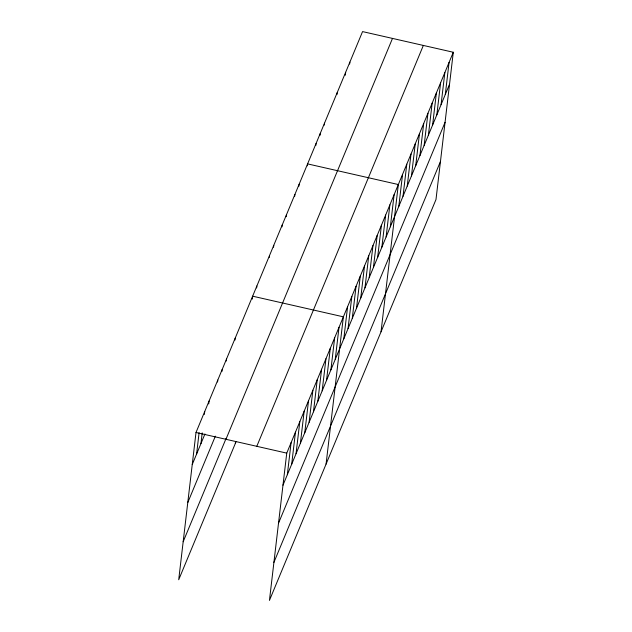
<?xml version="1.0" encoding="UTF-8"?>
<svg xmlns="http://www.w3.org/2000/svg" width="632" height="632" viewBox="0 0 632 632"><rect width="100%" height="100%" fill="white"/><g stroke="black" fill="none" stroke-linecap="round" stroke-linejoin="round"><path stroke-width="0.95" d="M453.294 52.251L286.746 453.128L269.445 600.4L435.993 199.515L453.294 52.251L362.555 31.6L196.007 432.486L178.706 579.749L236.036 441.76M196.599 454.06L199.104 432.691M200.952 443.577L202.208 432.888M204.373 414.434L204.721 411.519M208.734 403.943L209.073 401.028M217.558 382.005L217.787 380.061M221.911 371.521L222.14 369.578M226.272 361.038L226.501 359.095M234.986 340.063L235.207 338.12M235.333 443.451L235.562 441.499M252.294 299.102L252.634 296.187L343.373 316.829L326.072 464.101M256.632 287.947L256.861 286.004M269.319 257.422L269.548 255.478M273.545 247.246L273.775 245.303M281.998 226.896L282.228 224.953M286.225 216.713L286.454 214.777M294.686 196.362L294.915 194.419M298.912 186.187L299.141 184.244M307.365 165.837L307.594 163.893L398.334 184.536L381.033 331.808M315.826 145.486L316.047 143.543M320.053 135.303L320.282 133.36M324.279 125.128L324.508 123.185M287.331 474.711L291.099 442.645M291.692 464.228L295.452 432.162M336.959 94.603L337.188 92.659M296.045 453.737L299.813 421.678M300.398 443.253L304.166 411.195M345.301 75.224L345.649 72.309M304.758 432.77L308.527 400.712M349.646 64.069L349.875 62.126M309.111 422.287L312.88 390.221M313.472 411.803L317.232 379.737M317.825 401.32L321.593 369.254M322.178 390.829L325.946 358.771M326.539 380.346L330.299 348.287M330.892 369.862L334.66 337.804M335.244 359.379L339.013 327.313M343.832 338.72L347.6 306.654M348.058 328.537L351.827 296.479M352.285 318.362L356.053 286.304M356.511 308.187L360.28 276.129M360.746 298.012L364.506 265.946M364.972 287.837L368.74 255.77M369.199 277.661L372.967 245.595M373.425 267.486L377.193 235.42M377.652 257.303L381.42 225.245M381.878 247.128L385.646 215.07M386.113 236.953L389.873 204.894M390.339 226.777L394.107 194.711M398.792 206.427L402.56 174.361M403.019 196.252L406.787 164.186M407.245 186.077L411.013 154.011M411.479 175.894L415.24 143.835M415.706 165.718L419.474 133.66M419.932 155.543L423.701 123.485M424.159 145.368L427.927 113.302M428.385 135.193L432.154 103.127M432.612 125.018L436.38 92.951M436.846 114.842L440.607 82.776M441.073 104.659L444.841 72.601M445.299 94.484L449.068 62.426M192.239 464.544L204.942 433.971M187.775 502.566L215.362 436.159M183.169 541.735L226.003 438.64M225.948 439.295L392.496 38.41M256.797 446.318L423.353 45.433M282.978 485.194L449.526 84.309M278.514 523.209L445.062 122.324M273.909 562.385L440.457 161.5M196.007 432.486L286.746 453.128"/></g></svg>
